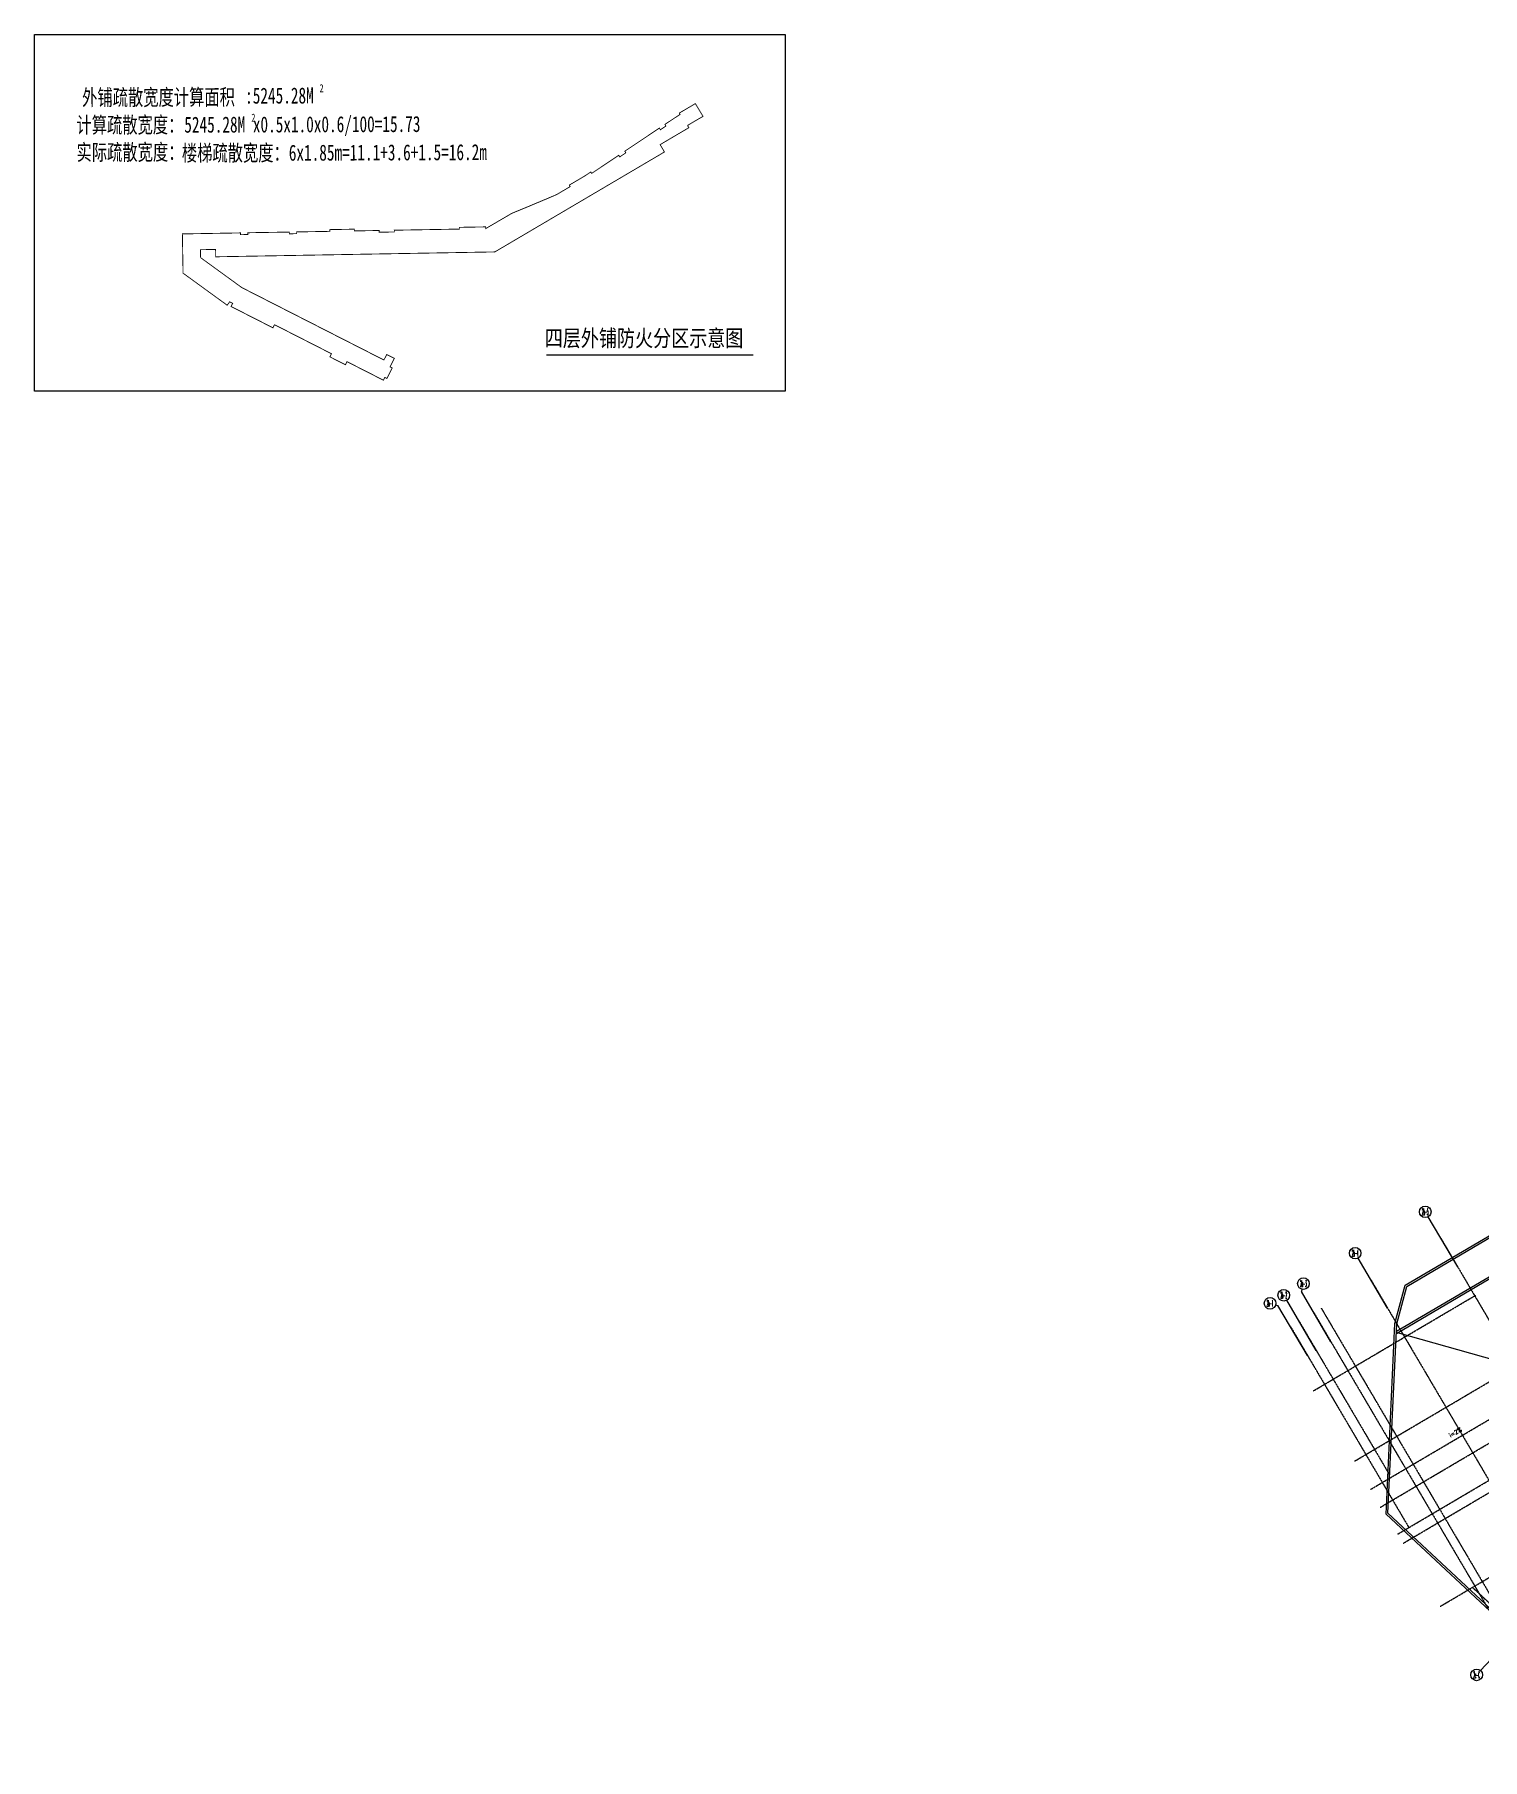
# Model space of a CAD drawing. Header units: metres. Extents: x -728143 to -282297, y 300383 to 505760.
# Drawn here: x -728143 to -578641, y 327727 to 505760 of the extents above; entities that cross this region are included whole.
import ezdxf
from ezdxf.enums import TextEntityAlignment as Align

# ---------------------------------------------------------------- set-up
doc = ezdxf.new("R2010")
doc.units = ezdxf.units.M
doc.linetypes.add('CENTER2', pattern=[2.541, 1.587, -0.318, 0.318, -0.318])
for name, color, linetype in [('11', 7, 'Continuous'), ('AXIS', 3, 'Continuous'), ('AXIS_TEXT', 7, 'Continuous'), ('DOTE', 251, 'CENTER2'), ('J-TEXT', 7, 'Continuous'), ('j-防火卷帘', 66, 'Continuous'), ('PUB-TITLE', 7, 'Continuous'), ('PUB_TEXT', 7, 'Continuous'), ('屋顶排水', 76, 'Continuous')]:
    doc.layers.add(name, color=color, linetype=linetype)
doc.styles.add('_TCH_AXIS', font='COMPLEX', dxfattribs={"bigfont": 'GBCBIG'})
doc.styles.add('_TCH_DIM', font='simplex_.ttf', dxfattribs={"bigfont": 'GBCBIG'})
doc.styles.add('COMPLEX', font='COMPLEX')
doc.styles.add('标题', font='SIMHEI.TTF', dxfattribs={"width": 0.7})

# ---------------------------------------------------------------- blocks, each defined once
blk = doc.blocks.new('_AXISO')
blk.add_circle((0, 0), 0.5)
at = {"layer": 'AXIS_TEXT', "style": 'COMPLEX', "width": 1.041667}
blk.add_attdef('A', text='', height=0.56, dxfattribs=at).set_placement((-0.25, -0.28), (0.25, -0.28), align=Align.FIT)

msp = doc.modelspace()

# ---------------------------------------------------------------- linework, layer by layer
at = {"ltscale": 4, "extrusion": (-1.1827e-23, -1.32164e-09, 1)}
for p, q in [((-586449, 376555, 0), (-471701, 444149, 0)), ((-587535, 371682, 0), (-471154, 440237, 0)), ((-561356, 327927, 0), (-588399, 353145, 0))]:
    msp.add_line(p, q, dxfattribs=at)
at = {"color": 4, "ltscale": 4, "extrusion": (-1.1827e-23, -1.32164e-09, 1)}
for p, q in [((-587524, 371920, 0), (-471187, 440450, 0)), ((-586621, 376685, 0), (-545503, 400907, 0)), ((-587682, 372727, 0), (-586621, 376685, 0)), ((-588602, 353061, 0), (-587682, 372727, 0)), ((-561434, 327727, 0), (-588602, 353061, 0))]:
    msp.add_line(p, q, dxfattribs=at)
at = {"layer": '11', "ltscale": 4, "extrusion": (-1.1827e-23, -1.32164e-09, 1)}
for p, q in [((-587489, 372675, 0), (-586449, 376555, 0)), ((-588399, 353145, 0), (-587489, 372675, 0))]:
    msp.add_line(p, q, dxfattribs=at)
at = {"layer": 'AXIS', "extrusion": (-1.1827e-23, -1.32164e-09, 1)}
for p, q in [((-581202, 378563, 0), (-584247, 383732, 0)), ((-588439, 374299, 0), (-591485, 379469, 0)), ((-597281, 376258, 0), (-597344, 376018, 0)), ((-594298, 370848, 0), (-597344, 376018, 0)), ((-599997, 374659, 0), (-599756, 374596, 0)), ((-596711, 369427, 0), (-599756, 374596, 0)), ((-595814, 369955, 0), (-598860, 375125, 0)), ((-574744, 341288, 0), (-578836, 336900, 0))]:
    msp.add_line(p, q, dxfattribs=at)
at = {"layer": 'DOTE', "extrusion": (-1.1827e-23, -1.32164e-09, 1)}
for p, q in [((-591829, 358530, 0), (-469548, 430561, 0)), ((-587388, 350991, 0), (-468077, 421272, 0)), ((-586830, 350043, 0), (-467519, 420324, 0)), ((-582998, 343537, 0), (-466576, 412117, 0)), ((-589191, 353759, 0), (-523559, 392420, 0)), ((-590197, 355603, 0), (-530053, 391032, 0)), ((-582972, 381567, 0), (-566322, 353303, 0)), ((-590209, 377304, 0), (-573560, 349039, 0)), ((-596098, 365776, 0), (-579361, 375635, 0)), ((-595293, 374309, 0), (-569837, 331096, 0)), ((-598481, 372432, 0), (-586247, 351663, 0)), ((-597584, 372960, 0), (-588243, 357102, 0)), ((-596068, 373853, 0), (-570613, 330639, 0)), ((-561539, 328577, 0), (-579641, 345457, 0))]:
    msp.add_line(p, q, dxfattribs=at)
at = {"layer": 'J-TEXT', "extrusion": (-1.1827e-23, -1.32164e-09, 1)}
msp.add_line((-675294, 472708, 0), (-653932, 472708, 0), dxfattribs=at)
at = {"layer": 'j-防火卷帘', "ltscale": 4, "extrusion": (-1.1827e-23, -1.32164e-09, 1), "elevation": 0}
msp.add_lwpolyline([(-728143, 505760), (-650627, 505760), (-650627, 468964), (-728143, 468964)], close=True, dxfattribs=at)
at = {"layer": 'j-防火卷帘', "color": 1, "ltscale": 4, "extrusion": (-1.1827e-23, -1.32164e-09, 1), "const_width": 90, "elevation": 0}
msp.add_lwpolyline([(-663051, 496486), (-662957, 496309), (-663523, 495930), (-663625, 496102), (-664291, 495657), (-664291, 495657), (-664291, 495657), (-664291, 495657), (-666459, 494207), (-667194, 493715), (-667087, 493547), (-667720, 493123), (-667821, 493296), (-670619, 491425), (-670706, 491574), (-671374, 491131), (-672822, 490279), (-672925, 490218), (-672834, 490063), (-674238, 489235), (-674238, 489235), (-675789, 488578), (-675789, 488578), (-675808, 488570), (-677335, 487931), (-678866, 487299), (-681562, 485724), (-681562, 485724), (-681565, 485904), (-681565, 485904), (-681565, 485904), (-684282, 485857), (-684278, 485677), (-685098, 485663), (-685098, 485663), (-690117, 485575), (-690117, 485575), (-690997, 485560), (-690994, 485380), (-692554, 485352), (-692557, 485532), (-695117, 485488), (-695120, 485668), (-697649, 485623), (-697646, 485443), (-701076, 485384), (-701073, 485204), (-701833, 485190), (-701836, 485370), (-702636, 485356), (-702636, 485356), (-705235, 485316), (-705235, 485316), (-706115, 485296), (-706112, 485116), (-706872, 485102), (-706875, 485282), (-712874, 485178), (-712856, 484118), (-712856, 484118), (-712818, 481958), (-712818, 481958), (-712803, 481128), (-708455, 477969), (-708249, 477819), (-707994, 478169), (-707679, 478008), (-707843, 477688), (-707335, 477429), (-707335, 477429), (-704305, 475885), (-704305, 475885), (-703521, 475486), (-703358, 475807), (-702681, 475462), (-702681, 475462), (-698154, 473155), (-698154, 473155), (-697477, 472810), (-697640, 472490), (-696037, 471672), (-695873, 471993), (-692122, 470082), (-691977, 470367), (-691763, 470258), (-691209, 471345), (-691432, 471459), (-691432, 471459), (-690987, 472332), (-691771, 472731), (-692071, 472166), (-706738, 479639), (-710991, 482729), (-711005, 483550), (-709446, 483577), (-709432, 482817), (-680654, 483320), (-680644, 483303), (-663101, 493637), (-663548, 494395), (-660584, 496141), (-660706, 496348), (-660687, 496394), (-659618, 497024), (-659120, 497308), (-659912, 498626), (-661567, 497651), (-661486, 497513), (-662965, 496544), (-663051, 496486)], dxfattribs=at)
at = {"layer": '屋顶排水', "ltscale": 4, "extrusion": (-1.1827e-23, -1.32164e-09, 1)}
msp.add_line((-576069, 368568, 0), (-587422, 371748, 0), dxfattribs=at)
at = {"layer": '屋顶排水', "ltscale": 4, "extrusion": (-1.1827e-23, -1.32164e-09, 1), "elevation": 0}
msp.add_lwpolyline([(-582197, 360584, 0, 0, 0), (-580638, 361502, 120, 0, 0), (-580251, 361730, 0, 0, 0)], format="xyseb", dxfattribs=at)

# ---------------------------------------------------------------- block references
at = {"layer": 'AXIS', "extrusion": (-1.1827e-23, -1.32164e-09, 1)}
ref = msp.add_blockref('_AXISO', (-584552, 384249, 0), dxfattribs=dict(at, xscale=1200, yscale=1200, zscale=1200))
ref.add_attrib('A', '2b-5', dxfattribs={"layer": 'AXIS_TEXT', "ltscale": 4, "extrusion": (-1.1827e-23, -1.32164e-09, 1), "height": 678.8, "style": '_TCH_AXIS', "width": 0.259259}).set_placement((-584891, 383910, 0), (-584212, 383910, 0), align=Align.FIT)
ref = msp.add_blockref('_AXISO', (-591789, 379986, 0), dxfattribs=dict(at, xscale=1200, yscale=1200, zscale=1200))
ref.add_attrib('A', '2b-4', dxfattribs={"layer": 'AXIS_TEXT', "ltscale": 4, "extrusion": (-1.1827e-23, -1.32164e-09, 1), "height": 678.8, "style": '_TCH_AXIS', "width": 0.253012}).set_placement((-592129, 379646, 0), (-591450, 379646, 0), align=Align.FIT)
ref = msp.add_blockref('_AXISO', (-597131, 376839, 0), dxfattribs=dict(at, xscale=1200, yscale=1200, zscale=1200))
ref.add_attrib('A', '2b-3', dxfattribs={"layer": 'AXIS_TEXT', "ltscale": 4, "extrusion": (-1.1827e-23, -1.32164e-09, 1), "height": 678.8, "style": '_TCH_AXIS', "width": 0.259259}).set_placement((-597471, 376500, 0), (-596792, 376500, 0), align=Align.FIT)
ref = msp.add_blockref('_AXISO', (-599164, 375642, 0), dxfattribs=dict(at, xscale=1200, yscale=1200, zscale=1200))
ref.add_attrib('A', '2b-2', dxfattribs={"layer": 'AXIS_TEXT', "ltscale": 4, "extrusion": (-1.1827e-23, -1.32164e-09, 1), "height": 678.8, "style": '_TCH_AXIS', "width": 0.259259}).set_placement((-599504, 375302, 0), (-598825, 375302, 0), align=Align.FIT)
ref = msp.add_blockref('_AXISO', (-600578, 374809, 0), dxfattribs=dict(at, xscale=1200, yscale=1200, zscale=1200))
ref.add_attrib('A', '2b-1', dxfattribs={"layer": 'AXIS_TEXT', "ltscale": 4, "extrusion": (-1.1827e-23, -1.32164e-09, 1), "height": 678.8, "style": '_TCH_AXIS', "width": 0.276316}).set_placement((-600917, 374469, 0), (-600238, 374469, 0), align=Align.FIT)
ref = msp.add_blockref('_AXISO', (-579245, 336461, 0), dxfattribs=dict(at, xscale=1200, yscale=1200, zscale=1200))
ref.add_attrib('A', '2e-C', dxfattribs={"layer": 'AXIS_TEXT', "ltscale": 4, "extrusion": (-1.1827e-23, -1.32164e-09, 1), "height": 678.8, "style": '_TCH_AXIS', "width": 0.2625}).set_placement((-579585, 336122, 0), (-578906, 336122, 0), align=Align.FIT)

# ---------------------------------------------------------------- texts
at = {"layer": 'PUB-TITLE', "extrusion": (-1.1827e-23, -1.32164e-09, 1), "style": '标题', "oblique": 0, "width": 0.8}
msp.add_text('四层外铺防火分区示意图', height=1708.17, rotation=0, dxfattribs=at).set_placement((-675460, 473568, 0))
at = {"layer": 'PUB_TEXT', "extrusion": (-1.1827e-23, -1.32164e-09, 1), "style": '标题', "width": 0.7}
for s, height, oblique, p in [('外铺疏散宽度计算面积', 1651.9, 360, (-723220, 498435, 0)), (':5245.28M', 1651.9, 0, (-706393, 498622, 0)), ('2', 826, 360, (-698709, 499806, 0)), ('计算疏散宽度：', 1651.9, 360, (-723809, 495591, 0)), ('5245.28M x0.5x1.0x0.6/100=15.73', 1651.88, 0, (-712675, 495627, 0)), ('2', 826, 0, (-705746, 496761, 0)), ('实际疏散宽度：', 1651.9, 0, (-723800, 492775, 0)), ('楼梯疏散宽度：6x1.85m=11.1+3.6+1.5=16.2m', 1651.88, 360, (-712924, 492701, 0))]:
    msp.add_text(s, height=height, rotation=0.17606, dxfattribs=dict(at, oblique=oblique)).set_placement(p)
at = {"layer": 'PUB_TEXT', "extrusion": (-1.1827e-23, -1.32164e-09, 1), "style": '_TCH_DIM'}
msp.add_text('i=2%', height=421.4, rotation=30.50067, dxfattribs=at).set_placement((-581946, 360942, 0))

doc.saveas('drawing.dxf')
